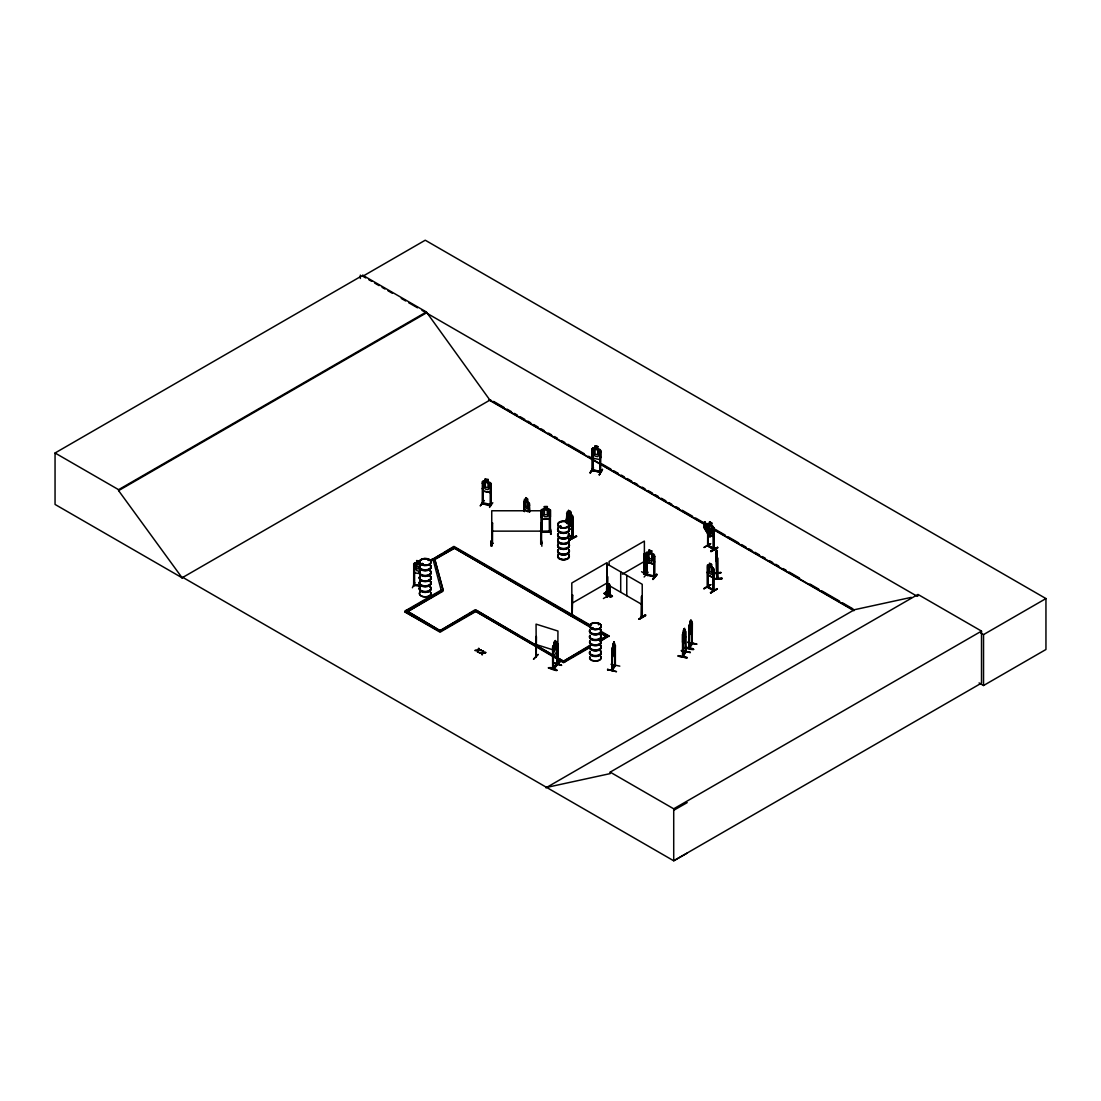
<?xml version="1.0" encoding="UTF-8"?>
<svg xmlns="http://www.w3.org/2000/svg" width="1101" height="1101" viewBox="0 0 1101 1101"><rect width="100%" height="100%" fill="white"/><g stroke="black" fill="none" stroke-linecap="round" stroke-linejoin="round"><path stroke-width="1.5" d="M716.242 572.548L716.751 573.745L716.242 551.436M710.53 531.632L708.191 528.934L707.475 525.397L705.521 526.402L708.356 531.384L709.773 530.558L706.938 525.535L707.503 528.494L704.915 526.691L707.544 529.278L708.37 533.022L708.204 529.677L710.668 531.769M557.423 643.466L557.409 664.426C553.211 671.569 550.032 668.555 556.913 664.302M557.134 663.476L552.633 668.954L552.592 647.003L556.583 642.007L557.381 664.371M717.315 563.368L717.095 565.336L717.219 563.437M615.032 650.388L614.716 653.402L612.307 657.325L611.895 655.315M685.593 636.695C681.037 656.581 683.143 628.437 682.524 634.974M689.226 625.038L689.212 635.153L691.689 631.217L692.034 628.244M607.532 669.986L607.697 669.284M607.683 669.353L616.354 671.734M687.065 657.737L678.106 656.21M678.244 655.645L687.079 657.393M684.533 647.842C689.887 645.764 701.943 652.728 684.547 647.76M686.914 658.068L678.271 656.003M693.479 649.37L684.657 647.567L693.506 649.287M557.051 649.122C558.014 651.228 552.344 658.866 552.633 653.788M548.422 667.963C552.647 665.747 565.391 674.844 548.449 667.894M421.972 563.478L421.477 564.4M421.972 563.726L421.38 563.712M421.972 564.359C421.05 562.391 424.394 564.992 422.261 563.478M428.84 559.872L428.193 560.409M428.867 560.409L428.193 560.12L429.087 560.409M559.872 526.677L560.657 526.168M561.304 526.815L560.877 526.223M567.208 523.168C565.584 520.291 567.621 528.342 567.373 518.117L568.391 517.773M567.194 522.865L567.442 522.824M591.677 628.492L592.737 627.625M593.191 628.258L591.732 628.396M598.848 624.542L598.49 624.57M614.922 664.825L611.977 670.454M612.596 670.192L612.142 669.353M614.688 666.009L615.074 665.321M683.143 636.048L683.198 656.485L682.799 655.618M685.648 651.778L682.524 656.87L682.496 656.003M685.317 651.489L685.717 652.37L685.923 631.52M685.317 652.232L685.166 629.593L682.799 633.543M685.937 651.957L682.826 656.925L682.964 634.093C684.492 620.84 686.418 635.924 683.487 639.942L682.964 638.773M691.731 643.369L689.419 647.663M688.868 626.51L688.965 648.42L692.006 643.397M690.093 622.45L690.712 620.606L689.405 625.657L689.254 647.87M689.377 648.393C692.281 643.658 692.157 644.883 692.089 642.585M692.199 643.135L692.378 643.466M538.141 654.489L533.476 659.251L537.949 654.503M568.144 614.138L575.107 617.702L568.515 613.945M575.121 617.372L568.501 613.532M605.454 592.599C617.523 597.747 611.275 598.242 605.811 591.98M605.798 591.994L612.142 596.343M612.417 596.164L605.715 592.407M716.159 551.532L716.682 552.73M716.366 551.106L716.696 573.745M572.713 522.934L571.983 524.929L567.07 522.012M572.781 522.892L572.038 525.053L566.932 522.108L566.341 519.177M713.104 536.448L713.833 534.453M713.902 534.412L713.159 536.559L708.081 533.613L707.558 524.048L706.36 524.613L704.846 521.957L710.53 530.131L710.985 532.691L709.567 533.517L704.764 526.842L703.319 522.824L704.915 521.915M572.63 521.172L571.956 529.98L572.713 527.902M552.633 647.058L553.156 645.626M607.656 669.725L616.477 671.527M477.875 652.246L478.55 650.168L481.357 650.223L478.55 650.595L477.875 652.246L478.646 648.654M482.169 654.723L483.463 651.021L482.266 652.342L482.169 654.723L483.463 651.021M535.857 657.049L536.063 636.502L535.87 657.077M557.574 643.301L557.753 663.999L557.946 631.038L536.063 624.129L536.242 657.201L536.435 636.612M557.946 663.765L557.835 663.229M477.339 651.943L478.646 648.241M481.632 654.421L482.94 650.719M549.33 519.135L550.349 516.644M544.307 509.171L541.238 510.038L541.238 516.809L542.187 519.3L549.399 519.218L550.445 516.713L550.445 509.928L547.376 509.13M481.357 650.223L478.632 650.237L479.183 648.544M653.485 563.987L654.448 561.758M653.595 564.029L647.044 562.281L646.191 559.569L647.003 562.336L653.54 564.084L654.544 561.799M482.376 488.404L483.229 491.129L490.014 492.546L490.936 490.179M490.014 492.546L491.032 490.206M599.66 459.489L600.747 457.245L599.728 459.585L592.944 458.167L592.063 455.484L592.187 448.768L593.012 448.011L592.09 448.713L591.953 470.567M703.952 588.718L710.751 584.672M420.307 586.172L413.659 585.415L413.77 564.827L414.582 564.951L414.595 585.512L413.604 585.388M414.582 564.951L413.687 565.006M412.38 587.769L414.816 582.649M414.595 585.512L414.609 584.521L414.499 585.498M414.499 584.535L420.224 585.828M710.448 543.619L704.172 547.211M603.403 598.517L609.982 594.664M414.692 562.721L419.55 563.616L419.674 560.987L416.687 560.588L416.687 563.093L413.715 563.533L413.77 585.415M416.687 560.588L416.784 563.189L415.297 563.795L415.297 568.474L416.784 570.703L419.55 571.144M419.674 560.987L419.55 563.616M606.651 596.838L607.078 574.997L606.417 595.751L607.38 596.439M607.312 576.773L606.706 576.429L607.532 576.635L607.325 597.196L606.94 563.918L642.213 584.287L642.296 617.042L641.319 616.78L642.048 617.207L641.608 596.329L641.415 616.89M541.114 534.15L540.563 530.434M541.086 534.467L540.976 530.09L541.183 534.535M491.61 545.903L491.61 540.495L491.596 546.206M491.142 546.302L491.129 540.866M573.015 537.907L572.093 537.715L572.41 517.222L573.07 537.976L568.488 535.32M572.781 537.329L572.341 537.027M708.273 534.164L707.998 546.179L707.489 523.966M711.741 525.631L713.971 527.737L713.971 549.633L713.228 549.234L713.586 548.367L714.136 549.385M714.205 548.752L707.723 544.954L707.915 546.179M553.335 650.911L554.064 652.136L556.184 647.897L555.441 640.658L553.335 646.232L553.39 668.582M644.126 577.007L648.159 572.203M483.807 500.831L480.215 505.882L483.834 500.487M711.618 566.864L713.737 569.024L713.737 590.934L707.296 587.094L707.723 586.186M713.09 590.618L713.324 570.043L713.021 590.563L713.875 589.957M572.162 615.129L572.616 595.146L571.791 595.366L572.616 595.146M609.982 593.274L609.128 593.398M613.973 644.594L613.904 641.924L612.404 647.801L612.417 670.55M614 641.938L613.092 644.594L613.697 642.764M614.771 665.995L614.702 643.314L611.853 648.654L611.95 655.412M612.266 649.686L612.266 670.633L615.349 665.596L615.349 645.227L614.73 666.05M610.986 664.302L619.808 666.133M612.307 669.477L614.73 665.513M683.652 630.061L684.574 628.244M683.652 630.887L684.271 629.056M689.914 621.473L691.001 619.794L690.974 622.437M689.24 625.093L691.703 621.157L691.745 643.824M689.584 627.611L689.419 648.406M692.35 623.083L692.199 643.879M689.24 635.029L691.717 631.258M681.381 650.911L690.382 652.425L681.547 650.595M687.822 642.461L696.644 644.264L687.987 642.144M682.868 655.769L685.304 651.82M716.228 573.236L717.274 578.534M483.215 503.006L482.238 503.542L482.376 481.674L485.266 481.385L483.889 482.087L483.889 486.752L485.321 489.064L488.018 489.628L489.463 487.922L489.463 483.243L488.018 482.114L488.156 479.485L485.224 478.935L485.224 481.44L485.266 478.88M483.119 483.353L482.334 483.188L483.119 483.353L483.133 503.776L483.229 483.174M490.262 484.646L491.046 484.812L490.262 484.646L490.22 505.235M480.683 505.565L483.889 500.487M483.133 503.033C479.83 502.304 488.583 506.611 491.032 505.373L491.032 483.477L488.115 482.045L488.156 479.485M490.124 504.492C490.275 505.056 490 504.148 491.032 504.63M489.546 507.423L492.808 502.717M592.833 450.392L592.035 450.226L592.833 450.392L592.847 470.801L592.944 450.213M597.829 446.579L594.98 445.919L595.035 448.575L593.604 449.112L593.604 453.791L595.035 456.103L597.733 456.667L599.178 454.961L599.178 450.281L597.733 449.139L597.871 446.524L595.035 446.07M592.944 458.167L592.09 455.429M592.118 469.893L600.54 471.655L600.664 472.439L600.747 450.515L599.728 449.414L600.623 450.584L600.623 457.259M599.866 451.864L600.761 451.85L599.866 451.864L599.921 472.301L599.976 451.685M593.15 467.801L589.93 472.921L593.535 467.829M600.623 472.412C582.608 468.517 597.045 470.127 600.664 471.696M602.412 469.37L599.205 474.861L602.453 469.411M421.518 564.29L422.922 564.07M559.638 526.939L560.258 526.072L560.148 526.966M560.037 526.195L560.712 526.14M599.123 624.322L598.407 624.515M567.538 523.911L568.928 521.957L567.565 518.323L569.368 521.64C570.167 518.323 572.781 521.131 569.836 522.493L571.185 526.264L569.396 522.782M654.462 577.007L646.122 574.763L646.191 552.84L647.071 552.193L653.554 553.913L654.503 555.11L654.503 577.048L654.641 556.459L653.87 556.253L653.801 576.841M649.026 562.872L648.971 550.183L651.751 550.927L651.627 563.574M651.751 550.927L648.929 550.239M646.342 554.216L647.099 554.422L646.342 554.216L646.342 574.584L654.723 576.855M654.641 556.459L653.733 556.418M653.788 575.851L654.723 576.084L646.273 574.061M647.099 554.422L646.837 574.997L646.961 554.601M653.65 576.236L654.379 576.277M653.705 576.841L654.627 576.8M652.797 579.36L656.664 574.075L652.687 579.387L657.104 574.598M657.077 574.557L653.154 579.498M541.086 530.999L542.132 531.384M541.086 531.742L550.431 531.632M549.399 531.301L550.404 530.861L550.445 531.824L550.349 509.956M549.523 531.632L549.495 511.277L550.335 511.263L549.495 511.47M492.656 542.986L491.665 542.999L492.574 542.958M491.83 543.729C491.459 541.073 493.702 544.513 491.83 543.77L491.734 510.768L541.623 510.768L541.527 543.77L540.687 543.522L541.72 543.522M541.706 542.986L540.715 542.999M555.675 665.83L560.148 661.082L555.909 666.325M555.73 666.229L560.368 661.577M554.023 644.58L554.023 642.076L555.496 640.521L555.537 643.19M554.312 643.108L555.193 641.332M553.087 648.104L553.06 668.954M556.679 644.319L557.367 643.989L556.955 664.784L557.078 643.892M553.17 662.967L561.62 665.293L553.17 662.541M552.647 668.087L553.418 667.77L553.418 668.637M556.955 664.288L557.436 663.586M612.376 669.793L612.61 669.546M685.675 652.342L685.262 629.607M541.238 510.093L542.27 509.212L549.371 509.116M572.589 615.583L571.722 615.72L572.451 614.606M606.417 595.008L607.367 594.719L606.637 595.146M606.513 595.655L607.009 595.338M609.555 593.109C609.899 597.802 608 586.172 609.101 583.64M643.947 574.35L644.374 553.459L644.608 574.048C642.53 575.259 645.475 571.901 644.002 573.621M643.7 574.171L644.608 553.597M482.444 481.784L483.339 481.068M421.724 563.822L422.66 563.698M529.457 512.089L529.457 503.804L524.448 499.193L523.897 511.291M593.054 628.286L592.324 628.657M646.232 552.95L647.113 552.275M712.884 567.799L707.324 565.226L707.379 587.122M541.183 530.999L542.022 530.985M549.495 530.902L550.335 530.888M550.445 531.081L541.114 531.219M704.846 525.494L703.938 527.324L709.925 536.861L713.558 534.756L707.351 524.048L708.177 523.47C711.177 526.746 708.879 517.855 709.65 524.503L708.576 524.709L708.576 529.388L709.65 532.017L711.673 533.187L712.746 531.811L712.746 527.131L711.673 525.672L711.81 523.085L709.581 521.86L711.81 523.085M491.638 543.522L492.67 543.522M540.687 543.178C541.238 541.362 542.807 544.678 540.687 543.522M568.322 515.309L570.579 516.507L568.391 515.433M570.579 519.011L571.612 520.512L571.612 525.191L570.511 526.567L568.46 525.411M572.781 521.131L566.822 516.961L566.203 522.548M604.27 593.246L610.642 597.182M603.926 593.494L610.945 597.072L604.298 593.288M647.883 575.754L641.566 571.708M571.791 614.909L572.685 614.95M571.791 615.652L572.616 615.528L572.011 615.913L572.025 595.503M609.087 594.127L609.926 594.017L609.913 585.071M641.718 615.968L641.883 617.152M641.388 616.821L641.608 596.329M639.254 619.271L645.819 615.376L639.241 619.23M182.931 577.433L182.215 577.86L55.05 504.437L55.05 452.993L362.835 275.291L426.376 311.968L489.917 400.103L705.218 524.406M362.835 275.291L362.835 276.241L425.247 240.211L1045.95 598.572L1045.95 649.494L983.537 685.524L979.078 682.937M55.05 452.993L118.591 489.67L426.376 311.968M687.189 853.11L673.716 860.789L182.849 577.392L182.119 577.805L118.591 490.619L426.376 312.918M182.119 577.805L490.633 399.691M431.867 559.129L433.161 559.872L455.208 547.775L433.161 560.505L431.867 559.762L453.915 546.399L591.333 625.74M431.867 559.762L442.162 553.817M445.093 552.124L453.915 547.032L495.161 570.841M566.533 513.823L567.125 514.167M570.676 514.071L570.676 511.566L568.433 510.355L567.428 517.869L568.515 520.512L570.538 521.681L571.625 520.291L571.625 515.626L570.538 511.648L568.515 510.479L568.584 512.942M404.755 611.151L441.322 590.04L443.125 589.888L404.755 611.798L440.042 631.52L476.595 610.408L519.232 635.662M442.602 590.783L407.329 611.798L442.602 591.43L441.322 590.04L442.602 591.43M572.176 537.811L572.41 517.222M573.002 517.566L572.176 517.36M576.263 535.705L569.657 539.958L576.635 536.325L569.657 539.958M564.799 661.976L475.315 609.665L440.042 630.68L466.494 615.404M469.439 613.697L473.843 611.151M404.755 611.798L440.042 632.167L476.595 611.055M703.883 526.168L707.448 524.117M571.791 603.362L607.078 582.993M622.326 574.185L644.374 561.455M589.971 645.31L563.519 661.233L589.971 645.957M600.265 639.378L607.614 635.772M601.738 639.158L604.669 637.465M589.792 647.539L563.519 662.719L475.315 611.151L563.519 662.073L589.792 646.906M600.086 640.961L608.908 635.869L600.086 641.608M545.931 787.848L854.445 609.72L911.284 597.361M546.646 787.421L610.188 773.604L610.188 772.131L917.973 594.43L981.514 631.107L981.514 683.088L673.716 860.789L673.716 808.808L981.514 631.107M917.973 595.902L917.257 596.329L421.944 310.358M980.592 632.896L983.537 634.603L1045.95 598.572M708.177 523.47L713.187 526.471M708.053 525.81L707.448 525.466L708.122 546.22M713.902 527.778L713.902 549.592L707.448 545.835L714.136 549.427M713.31 528.879L714.136 529.086L713.31 528.879L713.338 549.303M704.117 547.527L710.723 543.729M713.228 548.491L708.342 545.559M710.764 551.037C731.504 539.669 696.919 559.363 717.453 547.307M673.716 810.295L687.189 802.615M703.869 527.324L708.053 534.398M708.411 524.682L707.351 524.048M712.498 531.852L713.558 534.756M709.925 536.861L707.984 534.439M708.067 564.703L709.581 565.708M707.585 566.561L707.998 587.452L708.177 572.011M711.549 564.4L709.429 563.12L709.498 565.749L708.452 565.942L708.452 570.621L709.498 573.263L711.48 574.461L712.54 573.098L711.618 564.359M713.654 590.934L713.737 569.024M707.971 574.846L712.966 577.695L713.668 575.699L713.021 577.819L707.971 574.846L707.393 571.914L708.094 574.75M704.021 588.815L710.792 584.672L704.021 588.388M713.654 590.191L707.998 586.916L713.42 589.682M713.902 590.012L713.971 590.797L707.585 586.929L707.585 571.653M710.819 592.944L717.274 588.608L710.819 592.902M609.555 593.852L609.693 584.934M572.245 615.39L572.382 595.022M422.399 564.318L422.275 563.602M561.028 526.939L560.423 527.076M524.406 501.492L524.406 511.676M528.783 502.469L529.526 503.818M523.856 506.364L524.42 509.281L523.925 506.322M528.948 511.704L529.209 504.795L529.719 511.979M529.719 505.194L528.948 504.919M413.604 584.645L420.307 585.649M609.431 594.306L609.321 583.778M649.026 552.853L647.622 553.321L647.622 558.001L649.026 560.368L651.627 561.07L653.017 559.432L653.017 554.753L651.627 553.542M644.443 573.786L644.374 541.086L609.101 561.455L609.101 564.854M572.341 536.806L572.85 538.114L572.781 516.204L566.96 512.006L566.272 522.507M707.613 545.669L707.682 533.82M713.476 549.069L713.544 532.141M707.626 586.186L707.792 587.411M481.357 649.81L478.632 650.237M475.123 650.237L477.972 649.865M475.123 650.663L477.889 650.636M482.926 652.287L485.651 652.7L482.844 653.072M482.183 653.113L479.417 652.714L485.651 652.7M479.417 652.714L482.266 652.342M479.417 653.141L482.266 652.769M482.844 652.645L485.651 652.287M443.125 590.521L435.033 560.629L433.23 560.161L435.033 559.996L443.125 589.888M492.477 543.756L492.574 523.154L491.734 523.154L492.574 523.154M482.541 503.377L491.142 505.208M717.191 555.262L716.861 551.56L716.847 561.606L716.338 557.078M717.191 555.193L717.315 578.603M717.632 558.152L717.646 578.575L716.558 573.277M716.352 561.193L716.242 558.152L717.191 565.322M713.242 573.112L721.031 572.492L713.297 573.442M713.228 573.139L721.031 572.768M717.577 577.309L717.123 578.121M717.646 577.832L716.352 573.304M712.898 579.181L722.187 578.52L712.898 579.209L712.842 578.479L722.187 578.575M712.842 578.906L722.146 578.3M568.488 534.797L572.85 537.371M544.307 506.666L547.376 506.57L547.28 509.212L548.807 510.038L548.807 514.717L547.28 516.741L544.417 516.768L542.876 514.773L542.876 510.107L544.417 509.254L544.307 506.598L547.376 506.625M541.183 511.373L542.036 511.552L541.183 511.373L541.086 531.934L550.349 531.824M549.399 519.218L542.187 519.3M550.486 528.975L550.61 534.357M550.349 529.03L551.037 534.384M540.784 523.154L541.623 523.333L540.784 523.154L540.715 543.743M541.692 540.908L541.843 546.247M491.734 531.136L541.623 531.136M690.877 622.423L690.877 629.937L689.914 631.492L689.405 630.322M553.129 668.431L552.922 669.036M413.88 584.438L414.582 584.576M541.926 530.93L541.94 531.976L542.022 511.359M413.88 585.154L414.499 585.278M567.084 522.617L566.905 514.305M592.255 470.416L600.857 472.233M490.95 504.657L483.256 502.758M490.95 505.4L491.005 483.532L489.986 482.431L483.256 481.027M549.605 531.866L549.495 511.277M541.224 531.948L541.279 530.943M646.452 574.584L647.14 574.75M413.715 565.9L419.55 566.795M420.224 573.69L414.623 572.892L413.742 570.194L414.705 572.809M691.703 621.157L691.731 643.892M688.965 633.254L689.212 635.153M687.85 642.351L696.823 643.989M690.231 652.59L681.409 650.485M592.971 448.066L599.728 449.414M593.109 467.842L590.411 473.031M489.973 492.395L483.27 491.074L482.472 488.404M717.577 578.053L717.535 557.67M649.026 553.693L651.627 554.381M649.026 558.372L651.627 559.06M647.099 574.034L646.301 573.8L647.14 574.006M536.063 644.498L553.252 649.934M553.211 662.857L561.441 665.431M568.116 527.723L572.025 529.925M606.734 596.866L607.367 595.462M568.419 613.945L575.162 617.317M602.467 469.728L599.329 474.834M362.835 276.241L365.793 277.947M368.752 279.654L371.711 281.361M374.657 283.067L379.088 285.627M382.047 287.333L385.006 289.04M387.965 290.747L392.396 293.306M401.259 298.426L405.691 300.986M408.65 302.692L417.513 307.798M493.606 401.397L503.997 407.398M506.969 409.118L511.428 411.691M514.387 413.398L517.36 415.118M520.333 416.825L524.792 419.398M527.764 421.119L530.723 422.839M533.696 424.546L538.155 427.119M541.128 428.84L544.087 430.546M548.546 433.12L551.518 434.84M554.491 436.546L557.45 438.267M561.909 440.84L564.882 442.547M567.855 444.267L584.191 453.695M588.636 456.268L591.609 457.988M601.999 463.989L610.917 469.122M613.876 470.843L618.335 473.416M621.308 475.123L624.281 476.843M627.253 478.563L631.699 481.123M634.671 482.844L637.644 484.564M642.089 487.124L645.062 488.844M648.035 490.564L652.494 493.138M655.467 494.844L658.426 496.565M661.398 498.271L665.857 500.845M668.83 502.565L671.789 504.272M676.248 506.845L679.221 508.566M682.193 510.272L692.584 516.273M695.557 517.993L704.461 523.14M714.852 529.141L725.256 535.141M728.215 536.848L738.62 542.862M741.579 544.568L746.038 547.142M749.01 548.862L751.983 550.569M754.956 552.289L759.401 554.863M762.374 556.569L765.346 558.29M769.792 560.863L772.764 562.57M775.737 564.29L778.71 565.997M783.169 568.57L786.128 570.29M789.1 571.997L799.491 578.011M809.896 584.012L818.8 589.145M821.773 590.865L839.595 601.146M842.554 602.866L852.958 608.867M714.136 529.553L853.715 610.147M488.94 399.966L703.47 523.828M715.389 530.71L853.936 610.697M568.254 534.921L572.217 537.04M568.254 535.458L572.781 538.072M606.94 584.287L642.213 604.655M600.224 630.859L608.908 635.869M498.12 572.548L515.874 582.801M518.832 584.507L588.374 624.666M604.655 634.066L608.908 636.516M590.053 626.483L453.915 547.885L590.053 627.116M600.417 632.456L606.334 636.516L600.417 633.089M522.177 637.355L550.101 653.485M553.046 655.178L555.977 656.884M558.923 658.577L563.327 661.123M439.85 630.57L406.035 610.408L441.322 631.423M610.188 772.131L673.716 808.808M708.204 533.517L713.187 536.407M713.324 570.043L713.09 570.167M525.783 497.776L527.517 499.097M524.42 509.281L527.792 511.731M607.504 596.205L606.761 595.847L607.078 562.625L571.791 582.993L571.956 615.913M710.819 551.436L717.453 547.582M711.136 551.656L717.769 547.858M571.983 514.993L572.713 516.245M712.925 567.731L713.668 569.066M612.404 652.48L612.913 653.65L614.386 649.246L613.904 641.924M433.23 560.161L441.322 590.687M552.688 653.719L553.17 655.618M716.957 551.573L716.503 549.798L716.668 573.814M716.572 550.651L716.792 551.711M716.256 551.106L717.081 555.262M716.517 557.959L716.847 559.611L716.847 554.932M682.551 641.635L682.895 643.493M540.784 543.522L540.784 523.347M491.583 540.495L491.665 546.316M983.537 634.603L983.537 685.524M688.937 647.553L688.937 648.296M683.542 629.91L683.583 632.442M682.551 634.947L682.551 656.815M653.87 556.253L653.87 576.621M649.067 550.294L649.067 552.798M626.772 575.369L626.772 595.737M620.703 571.873L620.703 592.242M611.895 648.64L611.95 670.578M607.532 576.635L607.601 597.045M529.209 504.795L529.209 511.593M524.159 500.983L524.159 511.167M360.344 275.099L360.344 278.47M118.591 489.67L118.591 490.619M568.639 533.655A5.918 3.413 0 0 1 563.519 538.774A5.918 3.413 0 0 1 558.4 533.655M568.57 533.999A5.822 3.358 0 0 1 563.519 539.05A5.822 3.358 0 0 1 558.482 533.999M568.556 538.389A5.808 3.358 0 0 1 563.519 543.412A5.808 3.358 0 0 1 558.482 538.389M568.584 538.706A5.849 3.372 0 0 1 563.519 543.77A5.849 3.372 0 0 1 558.455 538.706M568.639 528.026A5.918 3.413 0 0 1 563.519 533.159A5.918 3.413 0 0 1 558.4 528.026M568.57 533.063A5.822 3.358 0 0 1 563.519 538.1A5.822 3.358 0 0 1 558.482 533.063M568.57 528.384A5.822 3.358 0 0 1 563.519 533.421A5.822 3.358 0 0 1 558.482 528.384M568.639 533.366A5.918 3.413 0 0 1 563.519 538.485A5.918 3.413 0 0 1 558.4 533.366M568.639 527.737A5.918 3.413 0 0 1 563.519 532.87A5.918 3.413 0 0 1 558.4 527.737M568.57 527.434A5.822 3.358 0 0 1 563.519 532.485A5.822 3.358 0 0 1 558.482 527.434M568.639 549.674A5.918 3.413 0 0 1 563.519 554.794A5.918 3.413 0 0 1 558.4 549.674M568.57 550.018A5.822 3.358 0 0 1 563.519 555.069A5.822 3.358 0 0 1 558.482 550.018M568.556 554.409A5.808 3.358 0 0 1 563.519 559.432A5.808 3.358 0 0 1 558.482 554.409M568.57 539.229A5.822 3.358 0 0 1 563.519 544.266A5.822 3.358 0 0 1 558.482 539.229M568.584 538.94A5.849 3.372 0 0 1 563.519 544.004A5.849 3.372 0 0 1 558.455 538.94M568.639 544.045A5.918 3.413 0 0 1 563.519 549.179A5.918 3.413 0 0 1 558.4 544.045M568.57 549.082A5.822 3.358 0 0 1 563.519 554.12A5.822 3.358 0 0 1 558.482 549.082M568.57 544.403A5.822 3.358 0 0 1 563.519 549.44A5.822 3.358 0 0 1 558.482 544.403M568.639 549.385A5.918 3.413 0 0 1 563.519 554.505A5.918 3.413 0 0 1 558.4 549.385M568.639 543.756A5.918 3.413 0 0 1 563.519 548.89A5.918 3.413 0 0 1 558.4 543.756M568.57 543.454A5.822 3.358 0 0 1 563.519 548.504A5.822 3.358 0 0 1 558.482 543.454M600.458 628.891A5.822 3.358 0 0 1 596.178 633.915A5.822 3.358 0 0 1 589.792 629.703M600.458 635.456A5.822 3.358 0 0 1 596.178 640.479A5.822 3.358 0 0 1 589.792 636.268M600.54 635.112A5.918 3.413 0 0 1 596.192 640.204A5.918 3.413 0 0 1 589.696 635.924M600.54 634.823A5.918 3.413 0 0 1 596.192 639.915A5.918 3.413 0 0 1 589.696 635.635M600.54 629.483A5.918 3.413 0 0 1 596.192 634.575A5.918 3.413 0 0 1 589.696 630.309M600.54 629.194A5.918 3.413 0 0 1 596.192 634.286A5.918 3.413 0 0 1 589.696 630.02M600.472 629.841A5.835 3.372 0 0 1 596.178 634.864A5.835 3.372 0 0 1 589.778 630.653M600.458 634.52A5.822 3.358 0 0 1 596.178 639.53A5.822 3.358 0 0 1 589.792 635.332M600.458 640.176A5.822 3.358 0 0 1 596.178 645.186A5.822 3.358 0 0 1 589.792 640.988M600.444 639.846A5.808 3.358 0 0 1 596.178 644.842A5.808 3.358 0 0 1 589.806 640.644M600.444 655.866A5.808 3.358 0 0 1 596.178 660.861A5.808 3.358 0 0 1 589.806 656.664M600.472 640.383A5.849 3.372 0 0 1 596.178 645.406A5.849 3.372 0 0 1 589.764 641.195M600.472 645.86A5.835 3.372 0 0 1 596.178 650.884A5.835 3.372 0 0 1 589.778 646.672M600.458 644.911A5.822 3.358 0 0 1 596.178 649.934A5.822 3.358 0 0 1 589.792 645.723M600.458 651.475A5.822 3.358 0 0 1 596.178 656.499A5.822 3.358 0 0 1 589.792 652.287M600.54 651.131A5.918 3.413 0 0 1 596.192 656.224A5.918 3.413 0 0 1 589.696 651.943M600.54 650.842A5.918 3.413 0 0 1 596.192 655.935A5.918 3.413 0 0 1 589.696 651.654M600.458 650.54A5.822 3.358 0 0 1 596.178 655.549A5.822 3.358 0 0 1 589.792 651.352M600.54 645.503A5.918 3.413 0 0 1 596.192 650.595A5.918 3.413 0 0 1 589.696 646.328M600.54 645.214A5.918 3.413 0 0 1 596.192 650.306A5.918 3.413 0 0 1 589.696 646.039M600.472 656.196A5.835 3.372 0 0 1 596.178 661.219A5.835 3.372 0 0 1 589.778 657.008M600.444 640.699A5.808 3.358 0 0 1 596.921 645.613A5.808 3.358 0 0 1 589.599 642.378M430.326 571.006A5.918 3.413 0 0 1 425.206 576.14A5.918 3.413 0 0 1 420.087 571.006M430.257 571.364A5.835 3.372 0 0 1 425.206 576.415A5.835 3.372 0 0 1 420.155 571.364M430.271 575.878A5.849 3.372 0 0 1 425.206 580.943A5.849 3.372 0 0 1 420.142 575.878M430.271 576.071A5.849 3.372 0 0 1 425.206 581.135A5.849 3.372 0 0 1 420.142 576.071M430.326 565.391A5.918 3.413 0 0 1 425.206 570.511A5.918 3.413 0 0 1 420.087 565.391M430.243 570.428A5.822 3.358 0 0 1 425.206 575.465A5.822 3.358 0 0 1 420.169 570.428M430.257 565.735A5.835 3.372 0 0 1 425.206 570.8A5.835 3.372 0 0 1 420.155 565.735M430.326 570.717A5.918 3.413 0 0 1 425.206 575.851A5.918 3.413 0 0 1 420.087 570.717M430.326 565.102A5.918 3.413 0 0 1 425.206 570.222A5.918 3.413 0 0 1 420.087 565.102M430.243 564.799A5.822 3.358 0 0 1 425.206 569.85A5.822 3.358 0 0 1 420.169 564.799M430.326 587.026A5.918 3.413 0 0 1 425.206 592.159A5.918 3.413 0 0 1 420.087 587.026M430.257 587.384A5.835 3.372 0 0 1 425.206 592.434A5.835 3.372 0 0 1 420.155 587.384M430.23 591.774A5.794 3.344 0 0 1 425.206 596.797A5.794 3.344 0 0 1 420.183 591.774M430.243 576.58A5.808 3.358 0 0 1 425.206 581.617A5.808 3.358 0 0 1 420.169 576.58M430.271 591.898A5.849 3.372 0 0 1 425.206 596.962A5.849 3.372 0 0 1 420.142 591.898M430.271 576.291A5.849 3.372 0 0 1 425.206 581.356A5.849 3.372 0 0 1 420.142 576.291M430.326 581.411A5.918 3.413 0 0 1 425.206 586.53A5.918 3.413 0 0 1 420.087 581.411M430.243 586.448A5.822 3.358 0 0 1 425.206 591.485A5.822 3.358 0 0 1 420.169 586.448M430.243 581.768A5.822 3.358 0 0 1 425.206 586.805A5.822 3.358 0 0 1 420.169 581.768M430.326 586.737A5.918 3.413 0 0 1 425.206 591.87A5.918 3.413 0 0 1 420.087 586.737M430.326 581.122A5.918 3.413 0 0 1 425.206 586.241A5.918 3.413 0 0 1 420.087 581.122M430.243 580.819A5.822 3.358 0 0 1 425.206 585.87A5.822 3.358 0 0 1 420.169 580.819M548.642 667.633L556.886 670.289L548.628 667.674M613.876 645.406L612.913 646.961L612.913 651.641L613.876 650.085L613.876 645.406M684.437 631.699L683.487 633.254L683.487 637.933L684.437 636.378L684.437 631.699M690.877 623.262L689.914 624.817L689.914 629.497L690.877 627.928L690.877 623.262M528.452 507.809L527.517 509.116L525.783 507.795L524.847 505.098L525.796 497.611L527.654 499.014L528.452 507.809M555.441 644.002L554.064 645.447L554.064 650.127L555.441 648.682L555.441 644.002M645.475 614.798L638.883 619.065L645.503 614.853M704.915 522.617L704.007 523.14L704.516 524.035L705.424 523.512L704.915 522.617M717.288 588.925L710.462 592.723L717.288 588.925M546.77 507.134L544.926 507.148L544.926 507.988L546.77 507.974L546.77 507.134M547.28 510.052L544.417 510.08L544.417 514.759L547.28 514.731L547.28 510.052M419.054 561.455L417.279 561.18L417.279 562.019L419.054 562.294L419.054 561.455M419.55 564.455L416.784 564.029L416.784 568.708L419.55 569.134L419.55 564.455M597.251 446.951L595.517 446.593L595.517 447.433L597.251 447.79L597.251 446.951M597.733 449.979L595.035 449.414L595.035 454.094L597.733 454.658L597.733 449.979M487.537 479.926L485.802 479.554L485.802 480.394L487.537 480.752L487.537 479.926M488.018 482.94L485.321 482.376L485.321 487.055L488.018 487.619L488.018 482.94M651.159 551.34L649.48 550.885L651.159 552.165L651.159 551.34M570.153 516.754L568.832 516.011L570.153 517.594L570.153 516.754M570.511 519.892L568.46 518.736L568.46 523.402L570.511 524.571L570.511 519.892M570.18 511.855L568.873 511.112L570.18 512.694L570.18 511.855M570.538 514.993L568.515 513.823L568.515 518.502L570.538 519.672L570.538 514.993M711.315 523.374L710.007 522.617L711.315 524.214L711.315 523.374M711.673 526.512L709.65 525.328L709.65 530.008L711.673 531.191L711.673 526.512M711.122 564.648L709.856 563.877L711.122 565.474L711.122 564.648M711.48 567.786L709.498 566.588L709.498 571.254L711.48 572.451L711.48 567.786M527.2 499.276L526.085 498.436L527.2 500.115L527.2 499.276M527.517 502.428L525.783 501.12L525.783 505.799L527.517 507.107L527.517 502.428M560.602 527.31A5.822 3.358 0 0 0 569.341 524.406A5.822 3.358 0 0 0 560.602 521.489A5.822 3.358 0 0 0 560.602 527.31M560.615 527.778A5.808 3.358 0 0 0 569.327 524.874A5.808 3.358 0 0 0 560.615 521.97A5.808 3.358 0 0 0 560.615 527.778M560.602 527.53A5.849 3.372 0 0 0 569.368 524.613A5.849 3.372 0 0 0 560.602 521.681A5.849 3.372 0 0 0 560.602 527.53M563.519 559.79A5.849 3.372 0 0 0 568.584 554.725A5.822 3.358 0 0 1 563.519 559.79A5.849 3.372 0 0 1 558.455 554.725A5.822 3.358 0 0 0 563.519 559.79M592.489 628.974A5.849 3.372 0 0 0 601.256 626.042A5.849 3.372 0 0 0 592.489 623.125A5.849 3.372 0 0 0 592.489 628.974M592.503 629.249A5.822 3.358 0 0 0 601.242 626.345A5.822 3.358 0 0 0 592.503 623.427A5.822 3.358 0 0 0 592.503 629.249M591.278 628.451A5.849 3.372 0 0 0 601.063 626.937A5.849 3.372 0 0 0 593.907 622.808A5.849 3.372 0 0 0 591.278 628.451M422.289 564.703A5.849 3.372 0 0 0 431.055 561.785A5.849 3.372 0 0 0 422.289 558.868A5.849 3.372 0 0 0 422.289 564.703M422.302 565.171A5.808 3.358 0 0 0 431.014 562.253A5.808 3.358 0 0 0 422.302 559.349A5.808 3.358 0 0 0 422.302 565.171M422.289 564.882A5.849 3.372 0 0 0 431.055 561.964A5.849 3.372 0 0 0 422.289 559.033A5.849 3.372 0 0 0 422.289 564.882"/></g></svg>
